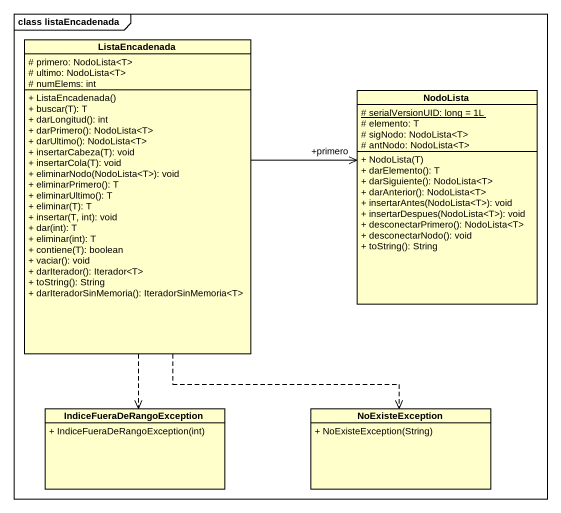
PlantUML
@startuml
mainframe class listaEncadenada
hide circle
hide empty members
skinparam classAttributeIconSize 0
class ListaEncadenada {
  # primero: NodoLista<T>
  # ultimo: NodoLista<T>
  # numElems: int
  + ListaEncadenada()
  + buscar(T): T
  + darLongitud(): int
  + darPrimero(): NodoLista<T>
  + darUltimo(): NodoLista<T>
  + insertarCabeza(T): void
  + insertarCola(T): void
  + eliminarNodo(NodoLista<T>): void
  + eliminarPrimero(): T
  + eliminarUltimo(): T
  + eliminar(T): T
  + insertar(T, int): void
  + dar(int): T
  + eliminar(int): T
  + contiene(T): boolean
  + vaciar(): void
  + darIterador(): Iterador<T>
  + toString(): String
  + darIteradorSinMemoria(): IteradorSinMemoria<T>
}
class NodoLista {
  {static} # serialVersionUID: long = 1L
  # elemento: T
  # sigNodo: NodoLista<T>
  # antNodo: NodoLista<T>
  + NodoLista(T)
  + darElemento(): T
  + darSiguiente(): NodoLista<T>
  + darAnterior(): NodoLista<T>
  + insertarAntes(NodoLista<T>): void
  + insertarDespues(NodoLista<T>): void
  + desconectarPrimero(): NodoLista<T>
  + desconectarNodo(): void
  + toString(): String
}
class IndiceFueraDeRangoException {
  + IndiceFueraDeRangoException(int)
}
class NoExisteException {
  + NoExisteException(String)
}
ListaEncadenada -right-> "+primero" NodoLista
ListaEncadenada ..> IndiceFueraDeRangoException
ListaEncadenada ..> NoExisteException
@enduml
